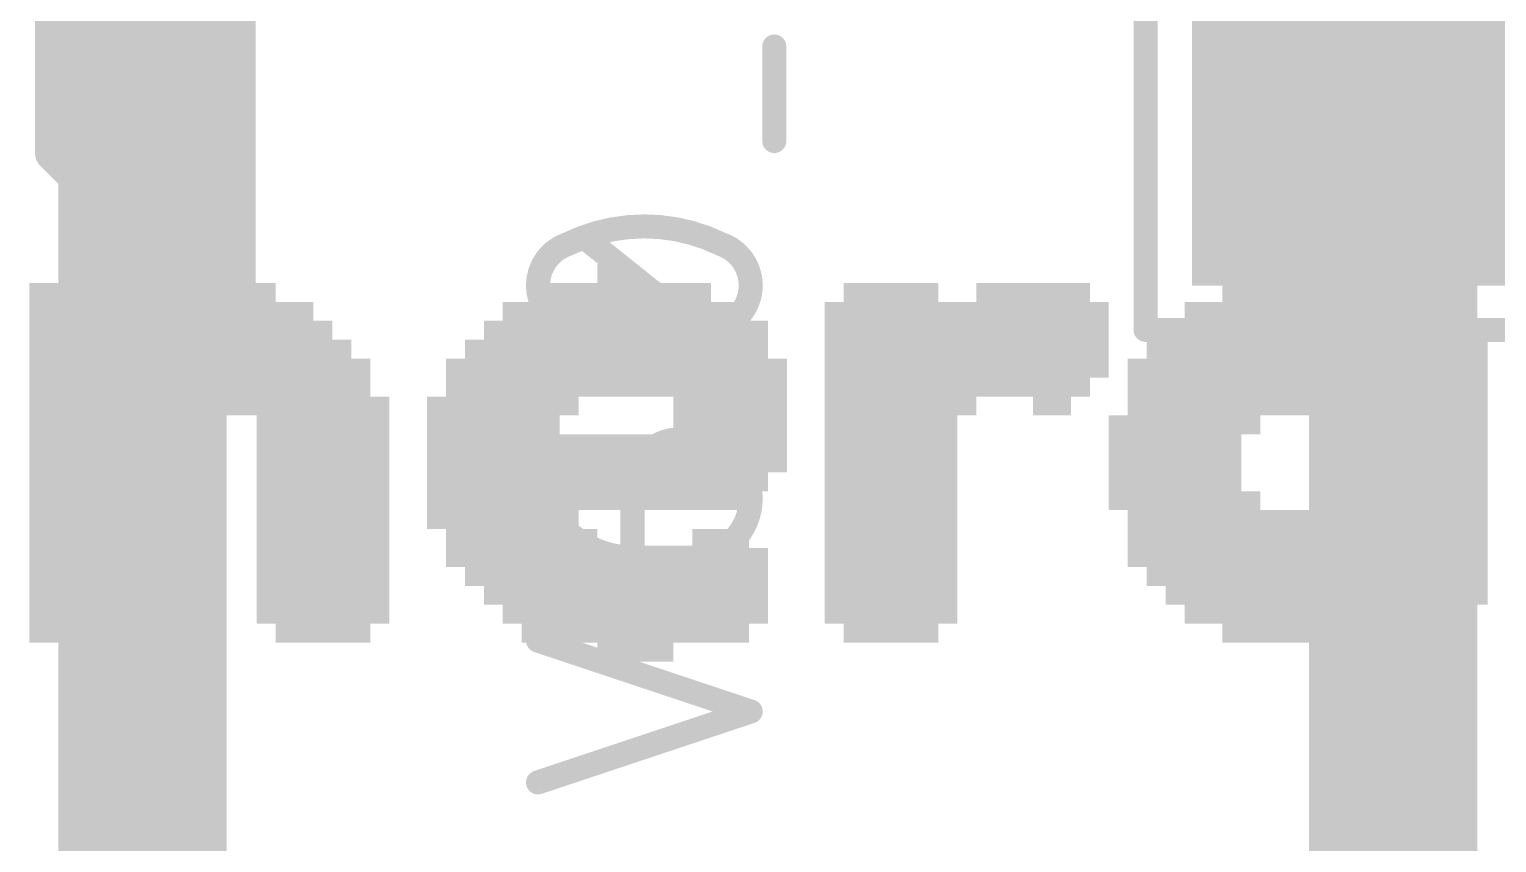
# Model space of a CAD drawing. Extents: x -28.7 to 57.9, y -15.3 to 34.1.
# Drawn here: x 9.921 to 13.02, y 7.928 to 9.646 of the extents above; entities that cross this region are included whole.
import ezdxf

# ---------------------------------------------------------------- set-up
doc = ezdxf.new("R2010")
doc.units = 0
for name, color, linetype in [('1', 12, 'CONTINUOUS'), ('16', 53, 'CONTINUOUS'), ('21', 41, 'CONTINUOUS'), ('27', 253, 'CONTINUOUS'), ('30', 253, 'CONTINUOUS'), ('32', 253, 'CONTINUOUS'), ('40', 132, 'CONTINUOUS')]:
    doc.layers.add(name, color=color, linetype=linetype)

# ---------------------------------------------------------------- blocks, each defined once
blk = doc.blocks.new('RECT')
blk.add_solid([(-0.5, -0.5), (0.5, -0.5), (-0.5, 0.5), (0.5, 0.5)])

msp = doc.modelspace()

# ---------------------------------------------------------------- linework, layer by layer
at = {"layer": '1', "const_width": 0.3556}
for points in [[(12.8016, 11.5062), (12.8016, 3.9116)], [(10.16, 10.0584), (10.16, 3.81)]]:
    msp.add_lwpolyline(points, dxfattribs=at)
at = {"layer": '21', "const_width": 0.0762}
for points in [[(9.971, 9.3844), (9.971, 11.2244)], [(10.361, 10.0544), (10.361, 9.0344)], [(9.971, 9.6774), (10.361, 9.6774)], [(9.971, 9.6012), (10.361, 9.6012)], [(9.971, 9.525), (10.361, 9.525)], [(9.971, 9.4488), (10.361, 9.4488)], [(10.021, 9.3344), (9.971, 9.3844)], [(9.9828, 9.3726), (10.361, 9.3726)], [(10.071, 9.2944), (10.021, 9.3344)], [(10.0685, 9.2964), (10.361, 9.2964)], [(10.161, 9.2044), (10.071, 9.2944)], [(10.1452, 9.2202), (10.361, 9.2202)], [(10.261, 9.1244), (10.161, 9.2044)], [(10.2365, 9.144), (10.361, 9.144)], [(10.311, 9.0744), (10.261, 9.1244)], [(10.361, 9.0344), (10.311, 9.0744)], [(10.3193, 9.0678), (10.361, 9.0678)]]:
    msp.add_lwpolyline(points, dxfattribs=at)
at = {"layer": '21', "const_width": 0.0381}
for points in [[(9.971, 9.6965, 1), (9.971, 9.6584)], [(10.361, 9.6584, 1), (10.361, 9.6965)], [(9.971, 9.6203, 1), (9.971, 9.5822)], [(10.361, 9.5822, 1), (10.361, 9.6203)], [(9.971, 9.5441, 1), (9.971, 9.506)], [(10.361, 9.506, 1), (10.361, 9.5441)], [(9.971, 9.4679, 1), (9.971, 9.4298)], [(10.361, 9.4298, 1), (10.361, 9.4679)], [(9.9845, 9.3979, 1), (9.9575, 9.3709)], [(9.952, 9.3844, 1), (9.9901, 9.3844)], [(9.9828, 9.3917, 1), (9.9828, 9.3536)], [(10.361, 9.3536, 1), (10.361, 9.3917)], [(10.0329, 9.3493, 1), (10.0091, 9.3195)], [(10.0075, 9.3209, 1), (10.0345, 9.3479)], [(10.0685, 9.3155, 1), (10.0685, 9.2774)], [(10.0845, 9.3079, 1), (10.0575, 9.2809)], [(10.361, 9.2774, 1), (10.361, 9.3155)], [(10.0591, 9.2795, 1), (10.0829, 9.3093)], [(10.1452, 9.2393, 1), (10.1452, 9.2012)], [(10.1729, 9.2193, 1), (10.1491, 9.1895)], [(10.1475, 9.1909, 1), (10.1745, 9.2179)], [(10.361, 9.2012, 1), (10.361, 9.2393)], [(10.2365, 9.1631, 1), (10.2365, 9.125)], [(10.361, 9.125, 1), (10.361, 9.1631)], [(10.2745, 9.1379, 1), (10.2475, 9.1109)], [(10.2491, 9.1095, 1), (10.2729, 9.1393)], [(10.3229, 9.0893, 1), (10.2991, 9.0595)], [(10.2975, 9.0609, 1), (10.3245, 9.0879)], [(10.3193, 9.0869, 1), (10.3193, 9.0488)], [(10.361, 9.0488, 1), (10.361, 9.0869)], [(10.342, 9.0344, 1), (10.3801, 9.0344)], [(10.3491, 9.0195, 1), (10.3729, 9.0493)]]:
    msp.add_lwpolyline(points, format="xyb", dxfattribs=at)
at = {"layer": '27', "const_width": 0.0508}
for points in [[(11.4945, 9.4098), (11.4945, 9.6094)], [(11.3448, 9.0048), (11.0952, 9.2044)], [(11.2949, 8.7794), (11.3198, 8.7794)], [(11.195, 8.5298), (11.195, 8.6795)], [(11.3198, 8.5298), (11.195, 8.5298)], [(11.4446, 8.2046), (10.9954, 8.3543)], [(10.9954, 8.0549), (11.4446, 8.2046)]]:
    msp.add_lwpolyline(points, dxfattribs=at)
at = {"layer": '27'}
for points, const_width in [([(11.5072, 9.6094, 1), (11.4818, 9.6094)], 0.0254), ([(11.4818, 9.4098, 1), (11.5072, 9.4098)], 0.0254), ([(11.22, 9.2294, 0.1139), (11.0578, 9.1919)], 0.0508), ([(11.3822, 9.1919, 0.1139), (11.22, 9.2294)], 0.0508), ([(11.22, 9.2421, 1), (11.22, 9.2167)], 0.0254), ([(11.22, 9.2167, 1), (11.22, 9.2421)], 0.0254), ([(11.0578, 9.1919, 0.3205), (10.9954, 9.1046)], 0.0508), ([(11.0522, 9.2033, 1), (11.0634, 9.1805)], 0.0254), ([(11.0619, 9.1799, 1), (11.0537, 9.2039)], 0.0254), ([(11.1032, 9.2143, 1), (11.0873, 9.1945)], 0.0254), ([(11.4446, 9.1046, 0.3205), (11.3822, 9.1919)], 0.0508), ([(11.3863, 9.2039, 1), (11.3781, 9.1799)], 0.0254), ([(11.3766, 9.1805, 1), (11.3878, 9.2033)], 0.0254), ([(10.9954, 9.1046, 0.3205), (11.0578, 9.0172)], 0.0508), ([(11.0081, 9.1046, 1), (10.9827, 9.1046)], 0.0254), ([(10.9827, 9.1046, 1), (11.0081, 9.1046)], 0.0254), ([(11.3822, 9.0172, 0.3205), (11.4446, 9.1046)], 0.0508), ([(11.4573, 9.1046, 1), (11.4319, 9.1046)], 0.0254), ([(11.4319, 9.1046, 1), (11.4573, 9.1046)], 0.0254), ([(11.0578, 9.0172, 0.1139), (11.22, 8.9798)], 0.0508), ([(11.0634, 9.0286, 1), (11.0522, 9.0058)], 0.0254), ([(11.0537, 9.0052, 1), (11.0619, 9.0292)], 0.0254), ([(11.22, 8.9798, 0.1139), (11.3822, 9.0172)], 0.0508), ([(11.3368, 8.9948, 1), (11.3527, 9.0147)], 0.0254), ([(11.3781, 9.0292, 1), (11.3863, 9.0052)], 0.0254), ([(11.3878, 9.0058, 1), (11.3766, 9.0286)], 0.0254), ([(11.22, 8.9925, 1), (11.22, 8.9671)], 0.0254), ([(11.22, 8.9671, 1), (11.22, 8.9925)], 0.0254), ([(11.2949, 8.7794, 0.4142), (11.195, 8.6795)], 0.0508), ([(11.2949, 8.7921, 1), (11.2949, 8.7667)], 0.0254), ([(11.2949, 8.7667, 1), (11.2949, 8.7921)], 0.0254), ([(11.3198, 8.5298, 1), (11.3198, 8.7794)], 0.0508), ([(11.3198, 8.7921, 1), (11.3198, 8.7667)], 0.0254), ([(11.3198, 8.7667, 1), (11.3198, 8.7921)], 0.0254), ([(10.9954, 8.7294, 0.4142), (11.195, 8.5298)], 0.0508), ([(11.0081, 8.7294, 1), (10.9827, 8.7294)], 0.0254), ([(11.2077, 8.6795, 1), (11.1823, 8.6795)], 0.0254), ([(11.1823, 8.6795, 1), (11.2077, 8.6795)], 0.0254), ([(11.195, 8.5425, 1), (11.195, 8.5171)], 0.0254), ([(11.195, 8.5171, 1), (11.195, 8.5425)], 0.0254), ([(11.3198, 8.5425, 1), (11.3198, 8.5171)], 0.0254), ([(11.3198, 8.5171, 1), (11.3198, 8.5425)], 0.0254), ([(11.1823, 8.5298, 1), (11.2077, 8.5298)], 0.0254), ([(10.9994, 8.3664, 1), (10.9914, 8.3423)], 0.0254), ([(11.4486, 8.1925, 1), (11.4406, 8.2166)], 0.0254), ([(11.4406, 8.1925, 1), (11.4486, 8.2166)], 0.0254), ([(10.9914, 8.0669, 1), (10.9994, 8.0428)], 0.0254)]:
    msp.add_lwpolyline(points, format="xyb", dxfattribs=dict(at, const_width=const_width))
at = {"layer": '40', "const_width": 0.0508}
for points in [[(12.2786, 11.4108), (12.2786, 9.0108)], [(12.2786, 9.0108), (13.5786, 9.0108)]]:
    msp.add_lwpolyline(points, dxfattribs=at)
at = {"layer": '40', "const_width": 0.0254}
for points in [[(12.2786, 9.0235, 1), (12.2786, 8.9981)], [(12.2659, 9.0108, 1), (12.2913, 9.0108)]]:
    msp.add_lwpolyline(points, format="xyb", dxfattribs=at)

# ---------------------------------------------------------------- block references
at = {"layer": '16', "xscale": 0.85, "yscale": 0.9, "rotation": 270}
msp.add_blockref('RECT', (12.9286, 9.6308), dxfattribs=at)
at = {"layer": '21', "yscale": 0.04}
for p, xscale in [((11.161, 9.13), 0.08), ((10.021, 9.09), 0.2), ((10.341, 9.09), 0.2), ((11.181, 9.09), 0.36), ((11.741, 9.09), 0.2), ((12.041, 9.09), 0.24), ((12.541, 9.09), 0.2), ((12.861, 9.09), 0.2), ((10.221, 9.05), 0.6), ((11.181, 9.05), 0.52), ((11.901, 9.05), 0.6), ((12.661, 9.05), 0.6), ((10.241, 9.01), 0.64), ((11.181, 9.01), 0.6), ((11.901, 9.01), 0.6), ((12.661, 9.01), 0.68), ((10.261, 8.97), 0.68), ((11.161, 8.97), 0.64), ((11.901, 8.97), 0.6), ((12.641, 8.97), 0.72), ((10.281, 8.93), 0.72), ((11.161, 8.93), 0.72), ((11.901, 8.93), 0.6), ((12.621, 8.93), 0.76), ((10.281, 8.89), 0.72), ((11.161, 8.89), 0.72), ((11.881, 8.89), 0.56), ((12.621, 8.89), 0.76), ((10.301, 8.85), 0.76), ((10.921, 8.85), 0.32), ((11.401, 8.85), 0.24), ((11.761, 8.85), 0.32), ((12.081, 8.85), 0.08), ((12.621, 8.85), 0.76), ((10.061, 8.81), 0.28), ((10.541, 8.81), 0.28), ((10.901, 8.81), 0.28), ((11.401, 8.81), 0.24), ((11.741, 8.81), 0.28), ((12.361, 8.81), 0.32), ((12.841, 8.81), 0.32), ((10.041, 8.77), 0.24), ((10.541, 8.77), 0.28), ((11.141, 8.77), 0.76), ((11.741, 8.77), 0.28), ((12.341, 8.77), 0.28), ((12.841, 8.77), 0.32), ((10.041, 8.73), 0.24), ((10.541, 8.73), 0.28), ((11.141, 8.73), 0.76), ((11.741, 8.73), 0.28), ((12.341, 8.73), 0.28), ((12.861, 8.73), 0.28), ((10.041, 8.69), 0.24), ((10.541, 8.69), 0.28), ((11.121, 8.69), 0.72), ((11.741, 8.69), 0.28), ((12.341, 8.69), 0.28), ((12.841, 8.69), 0.32), ((10.041, 8.65), 0.24), ((10.541, 8.65), 0.28), ((11.101, 8.65), 0.68), ((11.741, 8.65), 0.28), ((12.361, 8.65), 0.32), ((12.841, 8.65), 0.32), ((10.041, 8.61), 0.24), ((10.541, 8.61), 0.28), ((10.921, 8.61), 0.32), ((11.741, 8.61), 0.28), ((12.621, 8.61), 0.76), ((10.041, 8.57), 0.24), ((10.541, 8.57), 0.28), ((10.961, 8.57), 0.32), ((11.381, 8.57), 0.12), ((11.741, 8.57), 0.28), ((12.621, 8.57), 0.76), ((10.041, 8.53), 0.24), ((10.541, 8.53), 0.28), ((11.141, 8.53), 0.68), ((11.741, 8.53), 0.28), ((12.621, 8.53), 0.76), ((10.041, 8.49), 0.24), ((10.541, 8.49), 0.28), ((11.161, 8.49), 0.64), ((11.741, 8.49), 0.28), ((12.641, 8.49), 0.72), ((10.041, 8.45), 0.24), ((10.541, 8.45), 0.28), ((11.181, 8.45), 0.6), ((11.741, 8.45), 0.28), ((12.661, 8.45), 0.68), ((10.041, 8.41), 0.24), ((10.541, 8.41), 0.28), ((11.201, 8.41), 0.56), ((11.741, 8.41), 0.28), ((12.661, 8.41), 0.6), ((10.021, 8.37), 0.2), ((10.541, 8.37), 0.2), ((11.201, 8.37), 0.48), ((11.741, 8.37), 0.2), ((12.541, 8.37), 0.2), ((12.861, 8.37), 0.2), ((11.201, 8.33), 0.16)]:
    msp.add_blockref('RECT', p, dxfattribs=dict(at, xscale=xscale))
at = {"layer": '30', "xscale": 1.0532, "yscale": 1.1032, "rotation": 270}
msp.add_blockref('RECT', (12.9286, 9.6308), dxfattribs=at)
at = {"layer": '32', "xscale": 0.85, "yscale": 0.9, "rotation": 270}
msp.add_blockref('RECT', (12.9286, 9.6308), dxfattribs=at)

doc.saveas('drawing.dxf')
